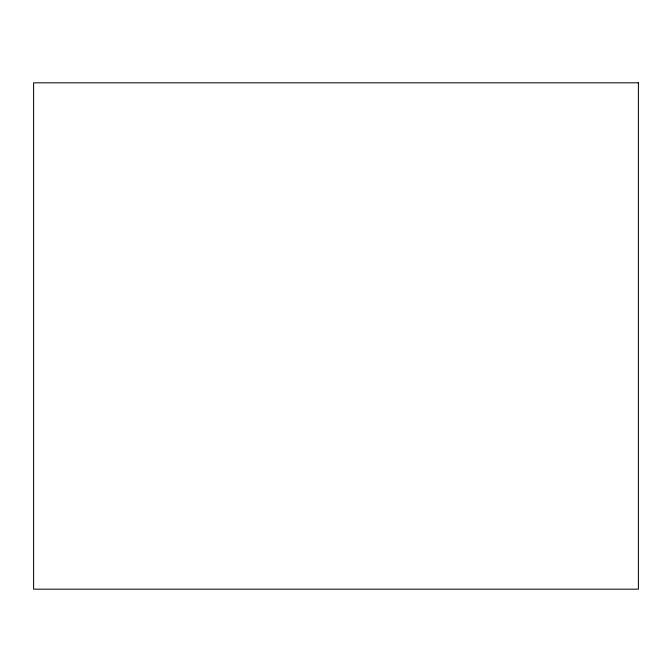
<?xml version="1.0" encoding="UTF-8"?>
<svg xmlns="http://www.w3.org/2000/svg" width="672" height="672" viewBox="0 0 672 672"><rect width="100%" height="100%" fill="white"/><g stroke="black" fill="none" stroke-linecap="round" stroke-linejoin="round"><path stroke-width="1.01" d="M638.4 82.824L33.6 82.824L33.6 589.176L638.4 589.176L638.4 82.824"/></g></svg>
